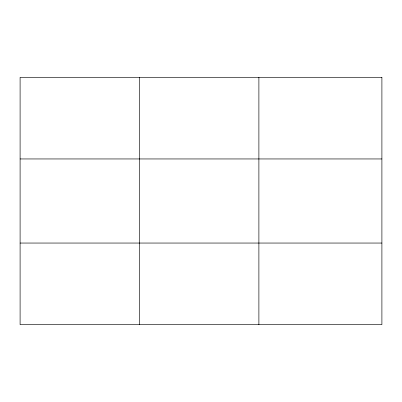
<?xml version="1.0" encoding="UTF-8"?>
<svg xmlns="http://www.w3.org/2000/svg" width="402" height="402" viewBox="0 0 402 402"><rect width="100%" height="100%" fill="white"/><g stroke="black" fill="none" stroke-linecap="round" stroke-linejoin="round"><path stroke-width="0.6" d="M139.494 77.325L139.494 324.675M258.888 77.325L258.888 324.675M20.1 158.951L381.9 158.951M20.1 243.049L381.9 243.049M381.9 77.325L381.9 324.675L20.1 324.675L20.1 77.325L381.9 77.325"/></g></svg>
